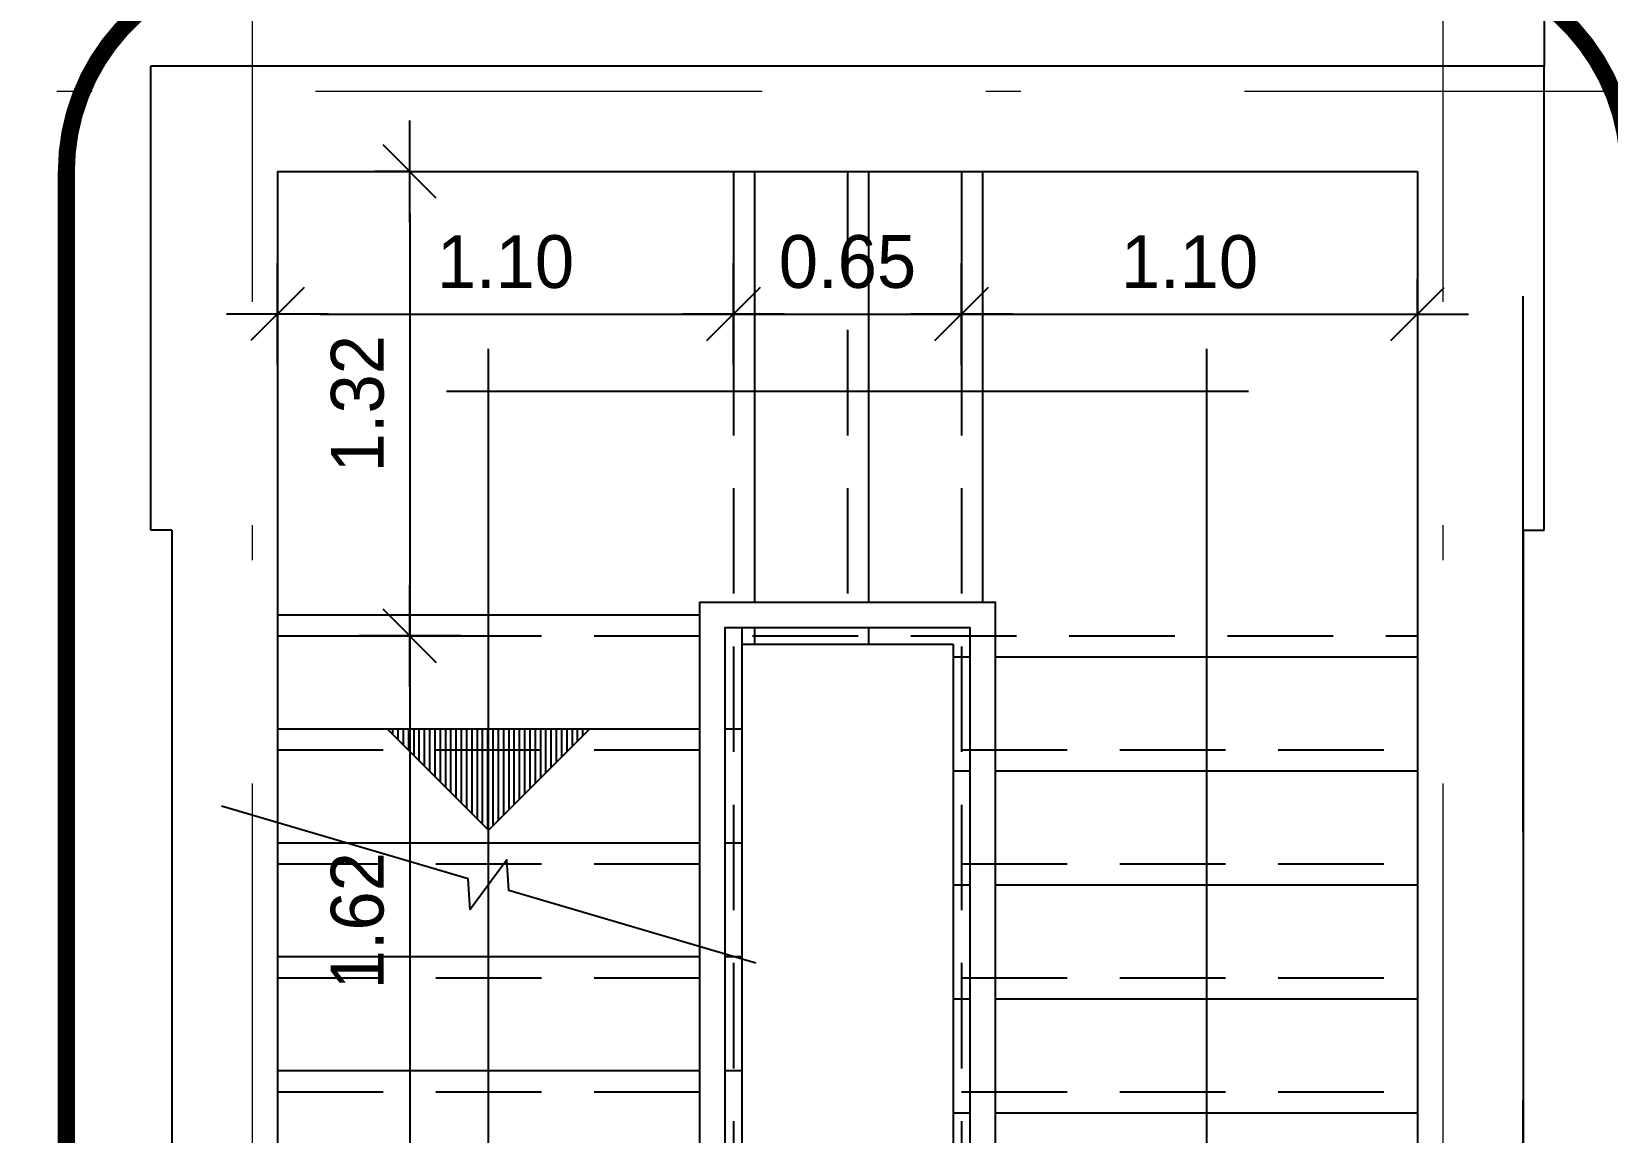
# Model space of a CAD drawing. Header units: metres. Extents: x 0 to 435, y 0 to 273.
# Drawn here: x 32.045 to 36.524, y 42.171 to 45.301 of the extents above; entities that cross this region are included whole.
import ezdxf

# ---------------------------------------------------------------- set-up
doc = ezdxf.new("R2010")
doc.units = ezdxf.units.M
doc.header["$MEASUREMENT"] = 0
for name, pattern in [('B4-PLANS$0$DASHDOT', [25.4, 12.7, -6.35, 0, -6.35]), ('B4-PLANS$0$HIDDEN', [9.525, 6.35, -3.175]), ('DASHED2', [0.375, 0.25, -0.125]), ('DOT2', [0.125, 0, -0.125])]:
    doc.linetypes.add(name, pattern=pattern)
doc.layers.get('0').update_dxf_attribs({"plot": 0})
for name, color, linetype in [('A-HDN', 2, 'B4-PLANS$0$HIDDEN'), ('A-IDM', 221, 'Continuous'), ('A-PAV', 3, 'Continuous'), ('A-STR', 115, 'Continuous'), ('A-STRD', 11, 'DASHED2'), ('A-STRH', 2, 'Continuous'), ('A-SYMB-50', 4, 'Continuous'), ('A-WL', 7, 'Continuous')]:
    doc.layers.add(name, color=color, linetype=linetype)
doc.layers.add('A-ref', color=7, linetype='Continuous', true_color=0x8d8d81)
doc.layers.add('Dote', color=1, linetype='B4-PLANS$0$DASHDOT', lineweight=15)
doc.styles.add('XARAB', font='xarab.shx')
doc.dimstyles.new('DIM100', dxfattribs={"dimtxt": 0.15, "dimasz": 0.12, "dimexe": 0.1, "dimexo": 0, "dimgap": 0.05, "dimtad": 1, "dimzin": 3, "dimdsep": 46, "dimtxsty": 'XARAB', "dimblk": 'DTICK', "dimcen": 0.09, "dimclrd": 256, "dimclre": 4, "dimclrt": 3, "dimadec": 0, "dimazin": 3, "dimtfac": 1, "dimtix": 1, "dimtmove": 2, "dimatfit": 0, "dimldrblk": 'DTICK', "dimfxl": 0.15, "dimtolj": 1, "dimtzin": 3, "dimlwd": -3, "dimlwe": -3, "dimarcsym": 0})

# ---------------------------------------------------------------- blocks, each defined once
blk = doc.blocks.new('B4-PLANS$0$A$C470B1BF7')
h = blk.add_hatch()
h.set_pattern_fill('ANSI31', color=256, scale=0.1, angle=45, style=0)
h.set_pattern_definition([(90, (0.24, -1e-07), (-0.0125, 2e-18), [])])
h.paths.add_polyline_path([(0.24, 0.24), (0.48, 0), (0, 0)])
for p, q in [((0, 0), (0.24, 0.24)), ((0.24, 0.24), (0.48, 0)), ((0.48, 0), (0, 0))]:
    blk.add_line(p, q)
blk = doc.blocks.new('B4-PLANS$0$A$C70E81FF3')
at = {"layer": 'A-STR', "ltscale": 0.1}
for p, q in [((-1.57, 0), (-1.57, -1.02)), ((-1.3, 0), (-1.3, -1.02)), ((-1.03, 0), (-1.03, -1.02)), ((-2.7, -1.05), (-1.7, -1.05)), ((-1.6, -1.08), (-1.6, -2.43)), ((-1.57, -1.08), (-1.57, -1.12)), ((-1.3, -1.08), (-1.3, -1.12)), ((-1.6, -1.12), (-1.1, -1.12)), ((-1.1, -1.12), (-1.1, -2.47)), ((-1.1, -1.15), (-1.06, -1.15)), ((-1, -1.15), (0, -1.15)), ((-2.7, -1.32), (-1.7, -1.32)), ((-1.64, -1.32), (-1.6, -1.32)), ((-1.1, -1.42), (-1.06, -1.42)), ((-1, -1.42), (0, -1.42)), ((-2.7, -1.59), (-1.7, -1.59)), ((-1.64, -1.59), (-1.6, -1.59)), ((-1.1, -1.69), (-1.06, -1.69)), ((-1, -1.69), (0, -1.69)), ((-2.7, -1.86), (-1.7, -1.86)), ((-1.64, -1.86), (-1.6, -1.86)), ((-1.1, -1.96), (-1.06, -1.96)), ((-1, -1.96), (0, -1.96)), ((-2.7, -2.13), (-1.7, -2.13)), ((-1.64, -2.13), (-1.6, -2.13)), ((-1.1, -2.23), (-1.06, -2.23)), ((-1, -2.23), (0, -2.23)), ((-2.7, -2.4), (-1.7, -2.4)), ((-1.64, -2.4), (-1.6, -2.4)), ((-1.64, -2.43), (-1.1, -2.43)), ((-1.4, -2.47), (-1.4, -2.43)), ((-1.13, -2.43), (-1.13, -2.47)), ((-1, -2.5), (0, -2.5)), ((-1.67, -2.53), (-1.67, -3.55)), ((-1.4, -3.55), (-1.4, -2.53)), ((-1.13, -2.53), (-1.13, -3.55))]:
    blk.add_line(p, q, dxfattribs=at)
at = {"layer": 'A-STR'}
for p, q in [((-2.2, -3.13), (-2.2, -0.42)), ((-0.5, -0.42), (-0.5, -3.13)), ((-2.3, -0.52), (-0.4, -0.52)), ((-0.4, -3.03), (-2.3, -3.03))]:
    blk.add_line(p, q, dxfattribs=at)
at = {"layer": 'A-STR', "linetype": 'Continuous'}
blk.add_lwpolyline([(-1.5673, -1.8752), (-2.152, -1.7036), (-2.1567, -1.6306), (-2.2433, -1.7484), (-2.248, -1.6754), (-2.8327, -1.5038)], dxfattribs=at)
at = {"layer": 'A-STRD'}
for p, q in [((-1.62, 0), (-1.62, -3.55)), ((-1.35, 0), (-1.35, -1.1)), ((-1.08, 0), (-1.08, -3.55)), ((-2.7, -1.1), (0, -1.1)), ((-2.7, -1.37), (-1.62, -1.37)), ((-1.08, -1.37), (0, -1.37)), ((-2.7, -1.64), (-1.62, -1.64)), ((-1.08, -1.64), (0, -1.64)), ((-2.7, -1.91), (-1.62, -1.91)), ((-1.08, -1.91), (0, -1.91)), ((-2.7, -2.18), (-1.62, -2.18)), ((-1.08, -2.18), (0, -2.18)), ((-2.7, -2.45), (0, -2.45)), ((-1.35, -3.55), (-1.35, -2.45))]:
    blk.add_line(p, q, dxfattribs=at)
at = {"layer": 'A-STRH'}
for points in [[(-1.7, -2.53), (-1.7, -1.02), (-1, -1.02), (-1, -2.53)], [(-1.64, -2.47), (-1.64, -1.08), (-1.06, -1.08), (-1.06, -2.47)]]:
    blk.add_lwpolyline(points, close=True, dxfattribs=at)
at = {"layer": 'A-STR', "linetype": 'ByBlock', "rotation": 180}
blk.add_blockref('B4-PLANS$0$A$C470B1BF7', (-1.96, -1.32), dxfattribs=at)
blk = doc.blocks.new('DTICK')
for p, q in [((0, 1.207), (0, -1.207)), ((-1.207, 0), (1.207, 0))]:
    blk.add_line(p, q)
at = {"color": 3}
blk.add_line((-0.629, -0.629), (0.629, 0.629), dxfattribs=at)
blk = doc.blocks.new('*D37')
at = {"layer": 'A-IDM', "color": 4, "linetype": 'DOT2', "lineweight": -3, "ltscale": 2, "transparency": 16777216}
for p, q in [((33.1198, 44.9034), (33.0198, 44.9034)), ((33.1198, 43.5834), (33.0198, 43.5834))]:
    blk.add_line(p, q, dxfattribs=at)
at = {"layer": 'A-IDM', "linetype": 'ByBlock', "lineweight": -3, "ltscale": 2, "transparency": 16777216}
blk.add_line((33.1198, 44.7834), (33.1198, 43.7034), dxfattribs=at)
at = {"layer": 'Defpoints', "color": 0, "linetype": 'ByBlock', "ltscale": 2, "transparency": 16777216}
for p in [(33.1198, 44.9034), (33.1198, 43.5834), (33.1198, 43.5834)]:
    blk.add_point(p, dxfattribs=at)
at = {"layer": 'A-IDM', "linetype": 'ByBlock', "lineweight": -3, "ltscale": 2, "transparency": 16777216, "xscale": 0.12, "yscale": 0.12, "zscale": 0.12}
for p, rotation in [((33.1198, 44.9034), 90), ((33.1198, 43.5834), 270)]:
    blk.add_blockref('DTICK', p, dxfattribs=dict(at, rotation=rotation))
at = {"layer": 'A-IDM', "color": 3, "linetype": 'ByBlock', "ltscale": 2, "transparency": 16777216, "insert": (32.9717, 44.2434), "char_height": 0.15, "attachment_point": 5, "rotation": 90, "style": 'XARAB'}
blk.add_mtext('\\A1;1.32', dxfattribs=at)
blk = doc.blocks.new('*D38')
at = {"layer": 'A-IDM', "color": 4, "linetype": 'DOT2', "lineweight": -3, "ltscale": 2, "transparency": 16777216}
for p, q in [((33.1198, 43.5834), (33.0198, 43.5834)), ((33.1198, 41.9634), (33.0198, 41.9634))]:
    blk.add_line(p, q, dxfattribs=at)
at = {"layer": 'A-IDM', "linetype": 'ByBlock', "lineweight": -3, "ltscale": 2, "transparency": 16777216}
blk.add_line((33.1198, 43.4634), (33.1198, 42.0834), dxfattribs=at)
at = {"layer": 'Defpoints', "color": 0, "linetype": 'ByBlock', "ltscale": 2, "transparency": 16777216}
for p in [(33.1198, 43.5834), (33.1198, 41.9634), (33.1198, 41.9634)]:
    blk.add_point(p, dxfattribs=at)
at = {"layer": 'A-IDM', "linetype": 'ByBlock', "lineweight": -3, "ltscale": 2, "transparency": 16777216, "xscale": 0.12, "yscale": 0.12, "zscale": 0.12}
for p, rotation in [((33.1198, 43.5834), 90), ((33.1198, 41.9634), 270)]:
    blk.add_blockref('DTICK', p, dxfattribs=dict(at, rotation=rotation))
at = {"layer": 'A-IDM', "color": 3, "linetype": 'ByBlock', "ltscale": 2, "transparency": 16777216, "insert": (32.9715, 42.7734), "char_height": 0.15, "attachment_point": 5, "rotation": 90, "style": 'XARAB'}
blk.add_mtext('\\A1;1.62', dxfattribs=at)
blk = doc.blocks.new('*D40')
at = {"layer": 'A-IDM', "color": 4, "linetype": 'DOT2', "lineweight": -3, "ltscale": 2, "transparency": 16777216}
for p, q in [((32.7439, 44.6974), (32.7439, 44.3982)), ((34.0399, 44.6974), (34.0399, 44.3982))]:
    blk.add_line(p, q, dxfattribs=at)
at = {"layer": 'A-IDM', "linetype": 'ByBlock', "lineweight": -3, "ltscale": 2, "transparency": 16777216}
blk.add_line((32.8639, 44.4982), (33.9199, 44.4982), dxfattribs=at)
at = {"layer": 'Defpoints', "color": 0, "linetype": 'ByBlock', "ltscale": 2, "transparency": 16777216}
for p in [(32.7439, 44.6974), (34.0399, 44.6974), (34.0399, 44.4982)]:
    blk.add_point(p, dxfattribs=at)
at = {"layer": 'A-IDM', "linetype": 'ByBlock', "lineweight": -3, "ltscale": 2, "transparency": 16777216, "xscale": 0.12, "yscale": 0.12, "zscale": 0.12, "rotation": 180}
blk.add_blockref('DTICK', (32.7439, 44.4982), dxfattribs=at)
at = {"layer": 'A-IDM', "linetype": 'ByBlock', "lineweight": -3, "ltscale": 2, "transparency": 16777216, "xscale": 0.12, "yscale": 0.12, "zscale": 0.12}
blk.add_blockref('DTICK', (34.0399, 44.4982), dxfattribs=at)
at = {"layer": 'A-IDM', "color": 3, "linetype": 'ByBlock', "ltscale": 2, "transparency": 16777216, "insert": (33.3919, 44.6463), "char_height": 0.15, "attachment_point": 5, "style": 'XARAB'}
blk.add_mtext('\\A1;1.10', dxfattribs=at)
blk = doc.blocks.new('*D41')
at = {"layer": 'A-IDM', "color": 4, "linetype": 'DOT2', "lineweight": -3, "ltscale": 2, "transparency": 16777216}
for p, q in [((34.0399, 44.6974), (34.0399, 44.3982)), ((34.6879, 44.4982), (34.6879, 44.5982))]:
    blk.add_line(p, q, dxfattribs=at)
at = {"layer": 'A-IDM', "linetype": 'ByBlock', "lineweight": -3, "ltscale": 2, "transparency": 16777216}
blk.add_line((34.1599, 44.4982), (34.5679, 44.4982), dxfattribs=at)
at = {"layer": 'Defpoints', "color": 0, "linetype": 'ByBlock', "ltscale": 2, "transparency": 16777216}
for p in [(34.0399, 44.6974), (34.6879, 44.4982), (34.6879, 44.4982)]:
    blk.add_point(p, dxfattribs=at)
at = {"layer": 'A-IDM', "linetype": 'ByBlock', "lineweight": -3, "ltscale": 2, "transparency": 16777216, "xscale": 0.12, "yscale": 0.12, "zscale": 0.12, "rotation": 180}
blk.add_blockref('DTICK', (34.0399, 44.4982), dxfattribs=at)
at = {"layer": 'A-IDM', "linetype": 'ByBlock', "lineweight": -3, "ltscale": 2, "transparency": 16777216, "xscale": 0.12, "yscale": 0.12, "zscale": 0.12}
blk.add_blockref('DTICK', (34.6879, 44.4982), dxfattribs=at)
at = {"layer": 'A-IDM', "color": 3, "linetype": 'ByBlock', "ltscale": 2, "transparency": 16777216, "insert": (34.3639, 44.6465), "char_height": 0.15, "attachment_point": 5, "style": 'XARAB'}
blk.add_mtext('\\A1;0.65', dxfattribs=at)
blk = doc.blocks.new('*D42')
at = {"layer": 'A-IDM', "color": 4, "linetype": 'DOT2', "lineweight": -3, "ltscale": 2, "transparency": 16777216}
for p, q in [((34.6879, 44.4982), (34.6879, 44.5982)), ((35.9839, 44.4982), (35.9839, 44.5982))]:
    blk.add_line(p, q, dxfattribs=at)
at = {"layer": 'A-IDM', "linetype": 'ByBlock', "lineweight": -3, "ltscale": 2, "transparency": 16777216}
blk.add_line((34.8079, 44.4982), (35.8639, 44.4982), dxfattribs=at)
at = {"layer": 'Defpoints', "color": 0, "linetype": 'ByBlock', "ltscale": 2, "transparency": 16777216}
for p in [(34.6879, 44.4982), (35.9839, 44.4982), (35.9839, 44.4982)]:
    blk.add_point(p, dxfattribs=at)
at = {"layer": 'A-IDM', "linetype": 'ByBlock', "lineweight": -3, "ltscale": 2, "transparency": 16777216, "xscale": 0.12, "yscale": 0.12, "zscale": 0.12, "rotation": 180}
blk.add_blockref('DTICK', (34.6879, 44.4982), dxfattribs=at)
at = {"layer": 'A-IDM', "linetype": 'ByBlock', "lineweight": -3, "ltscale": 2, "transparency": 16777216, "xscale": 0.12, "yscale": 0.12, "zscale": 0.12}
blk.add_blockref('DTICK', (35.9839, 44.4982), dxfattribs=at)
at = {"layer": 'A-IDM', "color": 3, "linetype": 'ByBlock', "ltscale": 2, "transparency": 16777216, "insert": (35.3359, 44.6463), "char_height": 0.15, "attachment_point": 5, "style": 'XARAB'}
blk.add_mtext('\\A1;1.10', dxfattribs=at)
blk = doc.blocks.new('dsf')
at = {"layer": 'A-HDN', "ltscale": 0.2}
for p in [(283.0394, 4.0807), (293.7294, 0.3607)]:
    blk.add_line(p, (293.7294, 4.0807), dxfattribs=at)

msp = doc.modelspace()

# ---------------------------------------------------------------- linework, layer by layer
at = {"layer": 'A-PAV'}
msp.add_line((36.3439, 47.5715), (36.3439, 45.2034), dxfattribs=at)
at = {"layer": 'A-ref', "color": 251, "linetype": 'DASHED2', "ltscale": 3, "true_color": 0x575d60, "const_width": 0.0485, "elevation": 0}
msp.add_lwpolyline([(32.7439, 45.5034), (35.9839, 45.5034, -0.414214), (36.5839, 44.9034), (36.5839, 40.6434, -0.414214), (35.9839, 40.0434), (32.7439, 40.0434, -0.414214), (32.1439, 40.6434), (32.1439, 44.9034, -0.414214)], format="xyb", close=True, dxfattribs=at)
at = {"layer": 'A-WL'}
for p, q in [((36.3439, 45.2034, 0), (32.3839, 45.2034, 0)), ((32.3839, 43.8834, 0), (32.3839, 45.2034, 0)), ((33.8839, 45.2034), (32.4439, 45.2034)), ((36.2839, 45.2034), (34.8439, 45.2034)), ((36.3439, 43.8834), (36.3439, 45.2034)), ((32.7439, 44.9034, 0), (35.9839, 44.9034, 0)), ((32.7439, 44.9034), (32.7439, 40.6434, 0)), ((35.9839, 44.9034), (35.9839, 40.6434, 0)), ((32.4439, 43.8834, 0), (32.3839, 43.8834, 0)), ((32.4439, 43.8834, 0), (32.4439, 40.0194)), ((36.2839, 43.8834), (36.2839, 40.7394)), ((36.2839, 43.8834), (36.3439, 43.8834))]:
    msp.add_line(p, q, dxfattribs=at)
at = {"layer": 'Dote', "ltscale": 0.1}
for p, q in [((32.6719, 56.3634), (32.6719, 12.7794)), ((36.0559, 56.3634), (36.0559, 12.7794)), ((6.4519, 45.1314), (78.4039, 45.1314))]:
    msp.add_line(p, q, dxfattribs=at)

# ---------------------------------------------------------------- block references
at = {"layer": 'A-STRH', "linetype": 'ByBlock', "xscale": 1.2, "yscale": 1.2, "zscale": 1.2}
msp.add_blockref('B4-PLANS$0$A$C70E81FF3', (35.9839, 44.9034), dxfattribs=at)
at = {"layer": 'A-SYMB-50', "linetype": 'ByBlock', "xscale": 1.2, "yscale": 1.2, "zscale": 1.2}
msp.add_blockref('dsf', (-316.1914, 40.3066), dxfattribs=at)

# ---------------------------------------------------------------- dimensions: what is measured, and where the dimension line sits
at = {"layer": 'A-IDM', "linetype": 'ByBlock', "ltscale": 2}
dim = msp.add_aligned_dim(p1=(33.1198, 44.9034), p2=(33.1198, 43.5834), distance=0, dimstyle='DIM100', dxfattribs=at)
dim.commit()
dim.dimension.update_dxf_attribs({"geometry": '*D37', "text_midpoint": (32.9717, 44.2434)})
dim = msp.add_aligned_dim(p1=(32.7439, 44.6974), p2=(34.0399, 44.6974), distance=-0.1992, text='1.10', dimstyle='DIM100', dxfattribs=at)
dim.commit()
dim.dimension.update_dxf_attribs({"geometry": '*D40', "text_midpoint": (33.3919, 44.6463)})
for base, p1, p2, angle, picture, middle in [((34.6879, 44.4982), (34.0399, 44.6974), (34.6879, 44.4982), 180, '*D41', (34.3639, 44.6465)), ((33.1198, 41.9634), (33.1198, 43.5834), (33.1198, 41.9634), 90, '*D38', (32.9715, 42.7734))]:
    dim = msp.add_linear_dim(base=base, p1=p1, p2=p2, angle=angle, dimstyle='DIM100', dxfattribs=at)
    dim.commit()
    dim.dimension.update_dxf_attribs({"geometry": picture, "text_midpoint": middle})
dim = msp.add_linear_dim(base=(35.9839, 44.4982), p1=(34.6879, 44.4982), p2=(35.9839, 44.4982), angle=180, text='1.10', dimstyle='DIM100', dxfattribs=at)
dim.commit()
dim.dimension.update_dxf_attribs({"geometry": '*D42', "text_midpoint": (35.3359, 44.6463)})

doc.saveas('drawing.dxf')
